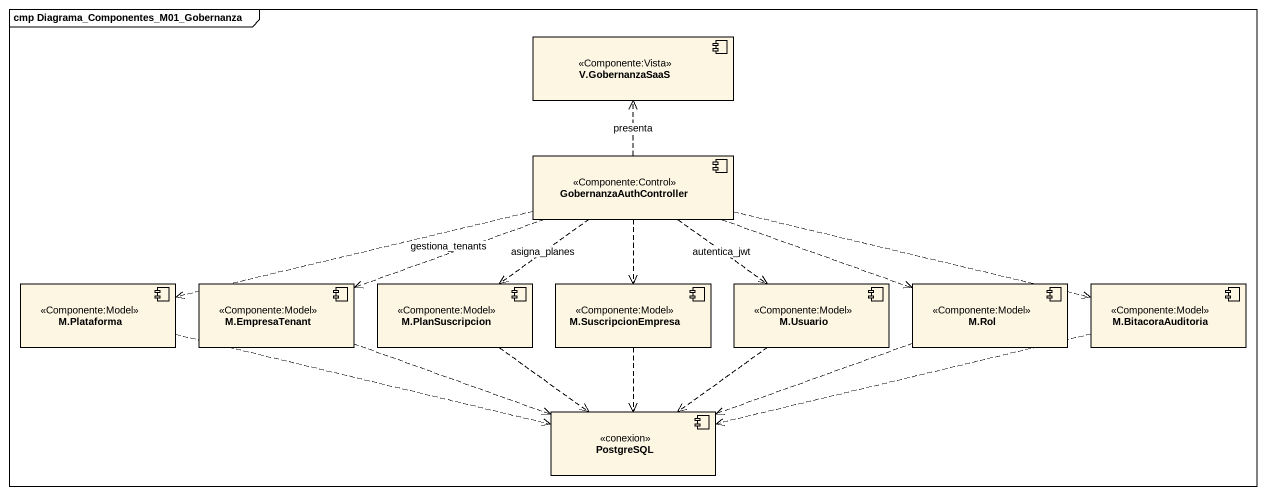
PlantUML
@startuml
mainframe cmp Diagrama_Componentes_M01_Gobernanza
component "V.GobernanzaSaaS" as V_GobernanzaSaaS <<Componente:Vista>>
component GobernanzaAuthController <<Componente:Control>>
component "M.Plataforma" as M_Plataforma <<Componente:Model>>
component "M.EmpresaTenant" as M_EmpresaTenant <<Componente:Model>>
component "M.PlanSuscripcion" as M_PlanSuscripcion <<Componente:Model>>
component "M.SuscripcionEmpresa" as M_SuscripcionEmpresa <<Componente:Model>>
component "M.Usuario" as M_Usuario <<Componente:Model>>
component "M.Rol" as M_Rol <<Componente:Model>>
component "M.BitacoraAuditoria" as M_BitacoraAuditoria <<Componente:Model>>
component PostgreSQL <<conexion>>
GobernanzaAuthController .up.> V_GobernanzaSaaS : presenta
GobernanzaAuthController .left.> M_Plataforma
GobernanzaAuthController .left.> M_EmpresaTenant : gestiona_tenants
GobernanzaAuthController ..> M_PlanSuscripcion : asigna_planes
GobernanzaAuthController ..> M_SuscripcionEmpresa
GobernanzaAuthController ..> M_Usuario : autentica_jwt
GobernanzaAuthController .right.> M_Rol
GobernanzaAuthController .right.> M_BitacoraAuditoria
M_Plataforma .right.> PostgreSQL
M_EmpresaTenant .right.> PostgreSQL
M_PlanSuscripcion ..> PostgreSQL
M_SuscripcionEmpresa ..> PostgreSQL
M_Usuario ..> PostgreSQL
M_Rol .left.> PostgreSQL
M_BitacoraAuditoria .left.> PostgreSQL
@enduml
